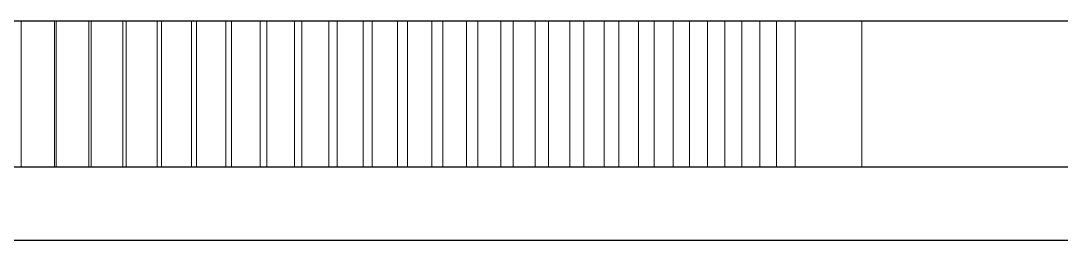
# Model space of a CAD drawing. Header units: millimetres. Extents: x 7 to 631, y -50 to 413.
# Drawn here: x 338.01 to 352.23, y 216 to 219 of the extents above; entities that cross this region are included whole.
import ezdxf

# ---------------------------------------------------------------- set-up
doc = ezdxf.new("R2010")
doc.units = ezdxf.units.MM
doc.linetypes.add('DASHED_STD', pattern=[3, 2, -1])
doc.layers.add('HIDDEN', color=7, linetype='DASHED_STD', lineweight=13)
doc.layers.add('VISIBLE', color=7, linetype='Continuous', lineweight=30)

msp = doc.modelspace()

# ---------------------------------------------------------------- linework, layer by layer
at = {"layer": 'HIDDEN'}
for points in [[(391, 219), (389.42046, 219), (384.76104, 219), (377.255385, 219), (367.27986, 219), (355.334675, 219), (342.01882, 219), (328, 219), (313.98118, 219), (300.665325, 219), (288.72014, 219), (278.744615, 219), (271.23896, 219), (266.57954, 219), (265, 219)], [(397, 219), (396.56614, 219), (395.270025, 219), (393.12795, 219), (390.16685, 219), (386.42397, 219), (381.94637, 219), (376.79037, 219), (371.020795, 219), (364.710215, 219), (357.93798, 219), (350.789255, 219), (343.353945, 219), (335.72555, 219), (328, 219)], [(328, 219), (335.05376, 219), (342.01882, 219), (348.80758, 219), (355.334675, 219), (361.51802, 219), (367.27986, 219), (372.547725, 219), (377.255385, 219), (381.343625, 219), (384.76104, 219), (387.46465, 219), (389.42046, 219), (390.60387, 219), (391, 219)], [(337.53921, 219), (337.572545, 219), (337.606255, 219), (337.64028, 219), (337.674555, 219), (337.70902, 219), (337.743605, 219), (337.778245, 219), (337.81288, 219), (337.847445, 219), (337.881865, 219), (337.91609, 219), (337.950045, 219), (337.98367, 219), (338.016905, 219)], [(338.47066, 219), (338.437975, 219), (338.404945, 219), (338.37163, 219), (338.338095, 219), (338.30439, 219), (338.270585, 219), (338.236735, 219), (338.202905, 219), (338.16915, 219), (338.135535, 219), (338.10212, 219), (338.06896, 219), (338.03612, 219), (338.00366, 219)], [(338.016905, 217), (338.016905, 219)], [(338.016905, 219), (338.050335, 219), (338.084135, 219), (338.118245, 219), (338.15259, 219), (338.187115, 219), (338.22175, 219), (338.25643, 219), (338.291095, 219), (338.32567, 219), (338.3601, 219), (338.39432, 219), (338.428255, 219), (338.461855, 219), (338.495045, 219)], [(338.938095, 219), (338.90531, 219), (338.872195, 219), (338.838805, 219), (338.8052, 219), (338.77144, 219), (338.737585, 219), (338.7037, 219), (338.66984, 219), (338.63607, 219), (338.60245, 219), (338.56904, 219), (338.5359, 219), (338.503085, 219), (338.47066, 219)], [(338.47066, 219), (338.47066, 217)], [(338.495045, 217), (338.495045, 219)], [(338.495045, 219), (338.528575, 219), (338.562465, 219), (338.59665, 219), (338.63107, 219), (338.66565, 219), (338.700335, 219), (338.735055, 219), (338.76974, 219), (338.804335, 219), (338.83877, 219), (338.87298, 219), (338.9069, 219), (338.940465, 219), (338.973615, 219)], [(339.40593, 219), (339.373055, 219), (339.33985, 219), (339.306385, 219), (339.272715, 219), (339.238895, 219), (339.205, 219), (339.171075, 219), (339.137195, 219), (339.10341, 219), (339.069785, 219), (339.03638, 219), (339.00326, 219), (338.970475, 219), (338.938095, 219)], [(338.938095, 219), (338.938095, 217)], [(338.973615, 217), (338.973615, 219)], [(338.973615, 219), (339.00724, 219), (339.04122, 219), (339.07548, 219), (339.109965, 219), (339.144605, 219), (339.179335, 219), (339.21409, 219), (339.248805, 219), (339.28341, 219), (339.317845, 219), (339.352045, 219), (339.38594, 219), (339.419475, 219), (339.45258, 219)], [(339.874145, 219), (339.841175, 219), (339.80789, 219), (339.77435, 219), (339.740615, 219), (339.706745, 219), (339.6728, 219), (339.638845, 219), (339.60494, 219), (339.57114, 219), (339.537515, 219), (339.50412, 219), (339.47102, 219), (339.43827, 219), (339.40593, 219)], [(339.40593, 219), (339.40593, 217)], [(339.45258, 217), (339.45258, 219)], [(339.45258, 219), (339.486305, 219), (339.520365, 219), (339.554705, 219), (339.589255, 219), (339.62395, 219), (339.658725, 219), (339.69351, 219), (339.72825, 219), (339.762865, 219), (339.7973, 219), (339.83149, 219), (339.865365, 219), (339.89886, 219), (339.93192, 219)], [(340.34271, 219), (340.30965, 219), (340.276285, 219), (340.24267, 219), (340.208875, 219), (340.17495, 219), (340.140965, 219), (340.106975, 219), (340.07305, 219), (340.039245, 219), (340.00562, 219), (339.972235, 219), (339.939155, 219), (339.90644, 219), (339.874145, 219)], [(339.874145, 219), (339.874145, 217)], [(339.93192, 217), (339.93192, 219)], [(339.93192, 219), (339.965735, 219), (339.999885, 219), (340.034295, 219), (340.06891, 219), (340.10366, 219), (340.138475, 219), (340.173295, 219), (340.208055, 219), (340.24268, 219), (340.277115, 219), (340.31129, 219), (340.34514, 219), (340.3786, 219), (340.411605, 219)], [(340.81161, 219), (340.77846, 219), (340.74501, 219), (340.711325, 219), (340.67747, 219), (340.643495, 219), (340.60947, 219), (340.57545, 219), (340.541505, 219), (340.507685, 219), (340.474065, 219), (340.440695, 219), (340.40764, 219), (340.37496, 219), (340.34271, 219)], [(340.34271, 219), (340.34271, 217)], [(340.411605, 217), (340.411605, 219)], [(340.411605, 219), (340.445515, 219), (340.479745, 219), (340.51423, 219), (340.54891, 219), (340.58371, 219), (340.618565, 219), (340.653415, 219), (340.688195, 219), (340.72283, 219), (340.75726, 219), (340.791415, 219), (340.82524, 219), (340.85866, 219), (340.891615, 219)], [(341.28081, 219), (341.24757, 219), (341.214045, 219), (341.18029, 219), (341.14637, 219), (341.11235, 219), (341.078285, 219), (341.04424, 219), (341.010275, 219), (340.97645, 219), (340.94283, 219), (340.90948, 219), (340.87645, 219), (340.843805, 219), (340.81161, 219)], [(340.81161, 219), (340.81161, 217)], [(340.891615, 217), (340.891615, 219)], [(340.891615, 219), (340.925615, 219), (340.95993, 219), (340.994485, 219), (341.02922, 219), (341.06407, 219), (341.09897, 219), (341.13385, 219), (341.16864, 219), (341.20328, 219), (341.237705, 219), (341.271845, 219), (341.30564, 219), (341.33902, 219), (341.37192, 219)], [(341.750285, 219), (341.71696, 219), (341.68336, 219), (341.649535, 219), (341.61556, 219), (341.58149, 219), (341.54739, 219), (341.513315, 219), (341.479335, 219), (341.445505, 219), (341.411895, 219), (341.37856, 219), (341.34556, 219), (341.312955, 219), (341.28081, 219)], [(341.28081, 219), (341.28081, 217)], [(341.37192, 217), (341.37192, 219)], [(341.37192, 219), (341.40601, 219), (341.440405, 219), (341.47503, 219), (341.509825, 219), (341.544725, 219), (341.57966, 219), (341.614565, 219), (341.64937, 219), (341.684015, 219), (341.71843, 219), (341.75255, 219), (341.786315, 219), (341.81965, 219), (341.8525, 219)], [(342.220015, 219), (342.186605, 219), (342.152925, 219), (342.11904, 219), (342.08501, 219), (342.05089, 219), (342.016755, 219), (341.982655, 219), (341.94866, 219), (341.91483, 219), (341.88123, 219), (341.84791, 219), (341.81494, 219), (341.78238, 219), (341.750285, 219)], [(341.750285, 219), (341.750285, 217)], [(341.8525, 217), (341.8525, 219)], [(341.8525, 219), (341.886675, 219), (341.921145, 219), (341.95584, 219), (341.99069, 219), (342.025635, 219), (342.06061, 219), (342.095535, 219), (342.13036, 219), (342.165005, 219), (342.19941, 219), (342.23351, 219), (342.267235, 219), (342.30053, 219), (342.33332, 219)], [(342.689975, 219), (342.65648, 219), (342.622725, 219), (342.588775, 219), (342.55469, 219), (342.52053, 219), (342.48636, 219), (342.45224, 219), (342.41823, 219), (342.3844, 219), (342.350805, 219), (342.31751, 219), (342.28457, 219), (342.252055, 219), (342.220015, 219)], [(342.220015, 219), (342.220015, 217)], [(342.33332, 217), (342.33332, 219)], [(342.33332, 219), (342.367585, 219), (342.40213, 219), (342.43689, 219), (342.471795, 219), (342.506785, 219), (342.54179, 219), (342.576745, 219), (342.611575, 219), (342.64622, 219), (342.680615, 219), (342.71469, 219), (342.748385, 219), (342.781625, 219), (342.81436, 219)], [(343.160135, 219), (343.126555, 219), (343.09273, 219), (343.05872, 219), (343.02458, 219), (342.990375, 219), (342.956175, 219), (342.92203, 219), (342.888015, 219), (342.854185, 219), (342.8206, 219), (342.78733, 219), (342.754425, 219), (342.721955, 219), (342.689975, 219)], [(342.689975, 219), (342.689975, 217)], [(342.81436, 217), (342.81436, 219)], [(342.81436, 219), (342.848705, 219), (342.883325, 219), (342.91815, 219), (342.953115, 219), (342.988145, 219), (343.023185, 219), (343.058155, 219), (343.092995, 219), (343.12764, 219), (343.16202, 219), (343.19607, 219), (343.229725, 219), (343.26292, 219), (343.29559, 219)], [(343.63047, 219), (343.59681, 219), (343.562915, 219), (343.52884, 219), (343.49465, 219), (343.46041, 219), (343.426175, 219), (343.392015, 219), (343.35799, 219), (343.32416, 219), (343.29059, 219), (343.257345, 219), (343.22448, 219), (343.192055, 219), (343.160135, 219)], [(343.160135, 219), (343.160135, 217)], [(343.29559, 217), (343.29559, 219)], [(343.29559, 219), (343.33002, 219), (343.364715, 219), (343.3996, 219), (343.434615, 219), (343.46969, 219), (343.504755, 219), (343.53975, 219), (343.574595, 219), (343.609235, 219), (343.6436, 219), (343.677625, 219), (343.71124, 219), (343.74438, 219), (343.77699, 219)], [(344.100955, 219), (344.06722, 219), (344.033255, 219), (343.99912, 219), (343.96488, 219), (343.9306, 219), (343.896335, 219), (343.86216, 219), (343.828125, 219), (343.794305, 219), (343.76075, 219), (343.72753, 219), (343.6947, 219), (343.66233, 219), (343.63047, 219)], [(343.63047, 219), (343.63047, 217)], [(343.77699, 217), (343.77699, 219)], [(343.77699, 219), (343.8115, 219), (343.846265, 219), (343.881215, 219), (343.91628, 219), (343.95139, 219), (343.986485, 219), (344.021495, 219), (344.05635, 219), (344.090985, 219), (344.12533, 219), (344.159325, 219), (344.192895, 219), (344.225985, 219), (344.258525, 219)], [(344.571565, 219), (344.53775, 219), (344.50372, 219), (344.469525, 219), (344.43524, 219), (344.40092, 219), (344.366635, 219), (344.33244, 219), (344.298405, 219), (344.264585, 219), (344.23105, 219), (344.19786, 219), (344.165075, 219), (344.13275, 219), (344.100955, 219)], [(344.100955, 219), (344.100955, 217)], [(344.258525, 217), (344.258525, 219)], [(344.258525, 219), (344.29312, 219), (344.327955, 219), (344.36296, 219), (344.398075, 219), (344.433225, 219), (344.468345, 219), (344.50337, 219), (344.53823, 219), (344.572855, 219), (344.60718, 219), (344.64114, 219), (344.67467, 219), (344.707705, 219), (344.74018, 219)], [(345.042275, 219), (345.008385, 219), (344.974285, 219), (344.94004, 219), (344.905705, 219), (344.87135, 219), (344.83704, 219), (344.80283, 219), (344.768795, 219), (344.734985, 219), (344.70147, 219), (344.66831, 219), (344.635565, 219), (344.603295, 219), (344.571565, 219)], [(344.571565, 219), (344.571565, 217)], [(344.74018, 217), (344.74018, 219)], [(344.74018, 219), (344.77485, 219), (344.80975, 219), (344.844815, 219), (344.879975, 219), (344.915165, 219), (344.95031, 219), (344.985345, 219), (345.020205, 219), (345.05482, 219), (345.089125, 219), (345.123055, 219), (345.15654, 219), (345.189515, 219), (345.22192, 219)], [(345.51306, 219), (345.479095, 219), (345.44493, 219), (345.41063, 219), (345.376255, 219), (345.341865, 219), (345.30753, 219), (345.27331, 219), (345.23927, 219), (345.20547, 219), (345.17198, 219), (345.13885, 219), (345.10615, 219), (345.07394, 219), (345.042275, 219)], [(345.042275, 219), (345.042275, 217)], [(345.22192, 217), (345.22192, 219)], [(345.22192, 219), (345.256665, 219), (345.291635, 219), (345.326755, 219), (345.36196, 219), (345.39718, 219), (345.43235, 219), (345.4674, 219), (345.50226, 219), (345.53686, 219), (345.571145, 219), (345.605035, 219), (345.63847, 219), (345.671385, 219), (345.70372, 219)], [(345.98389, 219), (345.949855, 219), (345.915625, 219), (345.88127, 219), (345.846855, 219), (345.812435, 219), (345.778075, 219), (345.74385, 219), (345.70981, 219), (345.67602, 219), (345.64255, 219), (345.60946, 219), (345.576805, 219), (345.54465, 219), (345.51306, 219)], [(345.51306, 219), (345.51306, 217)], [(345.70372, 217), (345.70372, 219)], [(345.70372, 219), (345.738545, 219), (345.773575, 219), (345.80875, 219), (345.844, 219), (345.87925, 219), (345.91444, 219), (345.9495, 219), (345.984355, 219), (346.018945, 219), (346.0532, 219), (346.087055, 219), (346.12044, 219), (346.153295, 219), (346.185555, 219)], [(346.45474, 219), (346.420635, 219), (346.386345, 219), (346.35194, 219), (346.31748, 219), (346.28303, 219), (346.248655, 219), (346.21442, 219), (346.180385, 219), (346.14661, 219), (346.113165, 219), (346.08011, 219), (346.047505, 219), (346.01541, 219), (345.98389, 219)], [(345.98389, 219), (345.98389, 217)], [(346.185555, 217), (346.185555, 219)], [(346.185555, 219), (346.22045, 219), (346.25555, 219), (346.290775, 219), (346.326065, 219), (346.36135, 219), (346.396555, 219), (346.43162, 219), (346.466475, 219), (346.50105, 219), (346.535275, 219), (346.56909, 219), (346.602425, 219), (346.635215, 219), (346.6674, 219)], [(346.92559, 219), (346.891415, 219), (346.857065, 219), (346.82261, 219), (346.788115, 219), (346.753635, 219), (346.719245, 219), (346.685, 219), (346.650965, 219), (346.61721, 219), (346.583795, 219), (346.55078, 219), (346.518225, 219), (346.48619, 219), (346.45474, 219)], [(346.45474, 219), (346.45474, 217)], [(346.6674, 217), (346.6674, 219)], [(346.6674, 219), (346.70237, 219), (346.737525, 219), (346.772805, 219), (346.808135, 219), (346.843445, 219), (346.87867, 219), (346.91374, 219), (346.94859, 219), (346.983145, 219), (347.017345, 219), (347.051115, 219), (347.084395, 219), (347.11712, 219), (347.149225, 219)], [(347.39641, 219), (347.362165, 219), (347.32776, 219), (347.293255, 219), (347.25872, 219), (347.224215, 219), (347.18981, 219), (347.15556, 219), (347.121535, 219), (347.0878, 219), (347.05441, 219), (347.021435, 219), (346.98893, 219), (346.956965, 219), (346.92559, 219)], [(346.92559, 219), (346.92559, 217)], [(347.149225, 217), (347.149225, 219)], [(347.149225, 219), (347.184265, 219), (347.21948, 219), (347.25481, 219), (347.290175, 219), (347.325515, 219), (347.360755, 219), (347.39583, 219), (347.43067, 219), (347.465205, 219), (347.49937, 219), (347.5331, 219), (347.566325, 219), (347.598985, 219), (347.631005, 219)], [(347.86717, 219), (347.83286, 219), (347.7984, 219), (347.76385, 219), (347.72928, 219), (347.69475, 219), (347.66033, 219), (347.62608, 219), (347.59206, 219), (347.558345, 219), (347.52499, 219), (347.492055, 219), (347.459605, 219), (347.427705, 219), (347.39641, 219)], [(347.39641, 219), (347.39641, 217)], [(347.631005, 217), (347.631005, 219)], [(347.631005, 219), (347.666115, 219), (347.70139, 219), (347.736765, 219), (347.772165, 219), (347.80753, 219), (347.842785, 219), (347.87786, 219), (347.91269, 219), (347.947205, 219), (347.98134, 219), (348.01502, 219), (348.04819, 219), (348.080775, 219), (348.11272, 219)], [(348.33785, 219), (348.303475, 219), (348.26896, 219), (348.23437, 219), (348.199765, 219), (348.16521, 219), (348.13078, 219), (348.096525, 219), (348.06252, 219), (348.028825, 219), (347.9955, 219), (347.962615, 219), (347.93022, 219), (347.89839, 219), (347.86717, 219)], [(347.86717, 219), (347.86717, 217)], [(348.11272, 217), (348.11272, 219)], [(348.11272, 219), (348.14789, 219), (348.183225, 219), (348.218645, 219), (348.25408, 219), (348.28947, 219), (348.324735, 219), (348.35981, 219), (348.39463, 219), (348.42912, 219), (348.463215, 219), (348.49685, 219), (348.529955, 219), (348.56247, 219), (348.59433, 219)], [(349.50414, 219), (349.49561, 219), (349.470195, 219), (349.428445, 219), (349.37125, 219), (349.299825, 219), (349.215695, 219), (349.120655, 219), (349.01673, 219), (348.90614, 219), (348.79124, 219), (348.674485, 219), (348.55836, 219), (348.445345, 219), (348.33785, 219)], [(348.33785, 219), (348.33785, 217)], [(348.59433, 219), (348.69161, 219), (348.78908, 219), (348.88528, 219), (348.97879, 219), (349.068215, 219), (349.152225, 219), (349.22957, 219), (349.299095, 219), (349.359775, 219), (349.410705, 219), (349.45112, 219), (349.48043, 219), (349.49819, 219), (349.50414, 219)], [(348.59433, 217), (348.59433, 219)], [(349.50414, 217), (349.50414, 219)], [(265, 217), (266.57954, 217), (271.23896, 217), (278.744615, 217), (288.72014, 217), (300.665325, 217), (313.98118, 217), (328, 217), (342.01882, 217), (355.334675, 217), (367.27986, 217), (377.255385, 217), (384.76104, 217), (389.42046, 217), (391, 217)], [(328, 217), (335.72555, 217), (343.353945, 217), (350.789255, 217), (357.93798, 217), (364.710215, 217), (371.020795, 217), (376.79037, 217), (381.94637, 217), (386.42397, 217), (390.16685, 217), (393.12795, 217), (395.270025, 217), (396.56614, 217), (397, 217)], [(391, 217), (390.60387, 217), (389.42046, 217), (387.46465, 217), (384.76104, 217), (381.343625, 217), (377.255385, 217), (372.547725, 217), (367.27986, 217), (361.51802, 217), (355.334675, 217), (348.80758, 217), (342.01882, 217), (335.05376, 217), (328, 217)], [(338.016905, 217), (337.98367, 217), (337.950045, 217), (337.91609, 217), (337.881865, 217), (337.847445, 217), (337.81288, 217), (337.778245, 217), (337.743605, 217), (337.70902, 217), (337.674555, 217), (337.64028, 217), (337.606255, 217), (337.572545, 217), (337.53921, 217)], [(338.00366, 217), (338.03612, 217), (338.06896, 217), (338.10212, 217), (338.135535, 217), (338.16915, 217), (338.202905, 217), (338.236735, 217), (338.270585, 217), (338.30439, 217), (338.338095, 217), (338.37163, 217), (338.404945, 217), (338.437975, 217), (338.47066, 217)], [(338.495045, 217), (338.461855, 217), (338.428255, 217), (338.39432, 217), (338.3601, 217), (338.32567, 217), (338.291095, 217), (338.25643, 217), (338.22175, 217), (338.187115, 217), (338.15259, 217), (338.118245, 217), (338.084135, 217), (338.050335, 217), (338.016905, 217)], [(338.47066, 217), (338.503085, 217), (338.5359, 217), (338.56904, 217), (338.60245, 217), (338.63607, 217), (338.66984, 217), (338.7037, 217), (338.737585, 217), (338.77144, 217), (338.8052, 217), (338.838805, 217), (338.872195, 217), (338.90531, 217), (338.938095, 217)], [(338.973615, 217), (338.940465, 217), (338.9069, 217), (338.87298, 217), (338.83877, 217), (338.804335, 217), (338.76974, 217), (338.735055, 217), (338.700335, 217), (338.66565, 217), (338.63107, 217), (338.59665, 217), (338.562465, 217), (338.528575, 217), (338.495045, 217)], [(338.938095, 217), (338.970475, 217), (339.00326, 217), (339.03638, 217), (339.069785, 217), (339.10341, 217), (339.137195, 217), (339.171075, 217), (339.205, 217), (339.238895, 217), (339.272715, 217), (339.306385, 217), (339.33985, 217), (339.373055, 217), (339.40593, 217)], [(339.45258, 217), (339.419475, 217), (339.38594, 217), (339.352045, 217), (339.317845, 217), (339.28341, 217), (339.248805, 217), (339.21409, 217), (339.179335, 217), (339.144605, 217), (339.109965, 217), (339.07548, 217), (339.04122, 217), (339.00724, 217), (338.973615, 217)], [(339.40593, 217), (339.43827, 217), (339.47102, 217), (339.50412, 217), (339.537515, 217), (339.57114, 217), (339.60494, 217), (339.638845, 217), (339.6728, 217), (339.706745, 217), (339.740615, 217), (339.77435, 217), (339.80789, 217), (339.841175, 217), (339.874145, 217)], [(339.93192, 217), (339.89886, 217), (339.865365, 217), (339.83149, 217), (339.7973, 217), (339.762865, 217), (339.72825, 217), (339.69351, 217), (339.658725, 217), (339.62395, 217), (339.589255, 217), (339.554705, 217), (339.520365, 217), (339.486305, 217), (339.45258, 217)], [(339.874145, 217), (339.90644, 217), (339.939155, 217), (339.972235, 217), (340.00562, 217), (340.039245, 217), (340.07305, 217), (340.106975, 217), (340.140965, 217), (340.17495, 217), (340.208875, 217), (340.24267, 217), (340.276285, 217), (340.30965, 217), (340.34271, 217)], [(340.411605, 217), (340.3786, 217), (340.34514, 217), (340.31129, 217), (340.277115, 217), (340.24268, 217), (340.208055, 217), (340.173295, 217), (340.138475, 217), (340.10366, 217), (340.06891, 217), (340.034295, 217), (339.999885, 217), (339.965735, 217), (339.93192, 217)], [(340.34271, 217), (340.37496, 217), (340.40764, 217), (340.440695, 217), (340.474065, 217), (340.507685, 217), (340.541505, 217), (340.57545, 217), (340.60947, 217), (340.643495, 217), (340.67747, 217), (340.711325, 217), (340.74501, 217), (340.77846, 217), (340.81161, 217)], [(340.891615, 217), (340.85866, 217), (340.82524, 217), (340.791415, 217), (340.75726, 217), (340.72283, 217), (340.688195, 217), (340.653415, 217), (340.618565, 217), (340.58371, 217), (340.54891, 217), (340.51423, 217), (340.479745, 217), (340.445515, 217), (340.411605, 217)], [(340.81161, 217), (340.843805, 217), (340.87645, 217), (340.90948, 217), (340.94283, 217), (340.97645, 217), (341.010275, 217), (341.04424, 217), (341.078285, 217), (341.11235, 217), (341.14637, 217), (341.18029, 217), (341.214045, 217), (341.24757, 217), (341.28081, 217)], [(341.37192, 217), (341.33902, 217), (341.30564, 217), (341.271845, 217), (341.237705, 217), (341.20328, 217), (341.16864, 217), (341.13385, 217), (341.09897, 217), (341.06407, 217), (341.02922, 217), (340.994485, 217), (340.95993, 217), (340.925615, 217), (340.891615, 217)], [(341.28081, 217), (341.312955, 217), (341.34556, 217), (341.37856, 217), (341.411895, 217), (341.445505, 217), (341.479335, 217), (341.513315, 217), (341.54739, 217), (341.58149, 217), (341.61556, 217), (341.649535, 217), (341.68336, 217), (341.71696, 217), (341.750285, 217)], [(341.8525, 217), (341.81965, 217), (341.786315, 217), (341.75255, 217), (341.71843, 217), (341.684015, 217), (341.64937, 217), (341.614565, 217), (341.57966, 217), (341.544725, 217), (341.509825, 217), (341.47503, 217), (341.440405, 217), (341.40601, 217), (341.37192, 217)], [(341.750285, 217), (341.78238, 217), (341.81494, 217), (341.84791, 217), (341.88123, 217), (341.91483, 217), (341.94866, 217), (341.982655, 217), (342.016755, 217), (342.05089, 217), (342.08501, 217), (342.11904, 217), (342.152925, 217), (342.186605, 217), (342.220015, 217)], [(342.33332, 217), (342.30053, 217), (342.267235, 217), (342.23351, 217), (342.19941, 217), (342.165005, 217), (342.13036, 217), (342.095535, 217), (342.06061, 217), (342.025635, 217), (341.99069, 217), (341.95584, 217), (341.921145, 217), (341.886675, 217), (341.8525, 217)], [(342.220015, 217), (342.252055, 217), (342.28457, 217), (342.31751, 217), (342.350805, 217), (342.3844, 217), (342.41823, 217), (342.45224, 217), (342.48636, 217), (342.52053, 217), (342.55469, 217), (342.588775, 217), (342.622725, 217), (342.65648, 217), (342.689975, 217)], [(342.81436, 217), (342.781625, 217), (342.748385, 217), (342.71469, 217), (342.680615, 217), (342.64622, 217), (342.611575, 217), (342.576745, 217), (342.54179, 217), (342.506785, 217), (342.471795, 217), (342.43689, 217), (342.40213, 217), (342.367585, 217), (342.33332, 217)], [(342.689975, 217), (342.721955, 217), (342.754425, 217), (342.78733, 217), (342.8206, 217), (342.854185, 217), (342.888015, 217), (342.92203, 217), (342.956175, 217), (342.990375, 217), (343.02458, 217), (343.05872, 217), (343.09273, 217), (343.126555, 217), (343.160135, 217)], [(343.29559, 217), (343.26292, 217), (343.229725, 217), (343.19607, 217), (343.16202, 217), (343.12764, 217), (343.092995, 217), (343.058155, 217), (343.023185, 217), (342.988145, 217), (342.953115, 217), (342.91815, 217), (342.883325, 217), (342.848705, 217), (342.81436, 217)], [(343.160135, 217), (343.192055, 217), (343.22448, 217), (343.257345, 217), (343.29059, 217), (343.32416, 217), (343.35799, 217), (343.392015, 217), (343.426175, 217), (343.46041, 217), (343.49465, 217), (343.52884, 217), (343.562915, 217), (343.59681, 217), (343.63047, 217)], [(343.77699, 217), (343.74438, 217), (343.71124, 217), (343.677625, 217), (343.6436, 217), (343.609235, 217), (343.574595, 217), (343.53975, 217), (343.504755, 217), (343.46969, 217), (343.434615, 217), (343.3996, 217), (343.364715, 217), (343.33002, 217), (343.29559, 217)], [(343.63047, 217), (343.66233, 217), (343.6947, 217), (343.72753, 217), (343.76075, 217), (343.794305, 217), (343.828125, 217), (343.86216, 217), (343.896335, 217), (343.9306, 217), (343.96488, 217), (343.99912, 217), (344.033255, 217), (344.06722, 217), (344.100955, 217)], [(344.258525, 217), (344.225985, 217), (344.192895, 217), (344.159325, 217), (344.12533, 217), (344.090985, 217), (344.05635, 217), (344.021495, 217), (343.986485, 217), (343.95139, 217), (343.91628, 217), (343.881215, 217), (343.846265, 217), (343.8115, 217), (343.77699, 217)], [(344.100955, 217), (344.13275, 217), (344.165075, 217), (344.19786, 217), (344.23105, 217), (344.264585, 217), (344.298405, 217), (344.33244, 217), (344.366635, 217), (344.40092, 217), (344.43524, 217), (344.469525, 217), (344.50372, 217), (344.53775, 217), (344.571565, 217)], [(344.74018, 217), (344.707705, 217), (344.67467, 217), (344.64114, 217), (344.60718, 217), (344.572855, 217), (344.53823, 217), (344.50337, 217), (344.468345, 217), (344.433225, 217), (344.398075, 217), (344.36296, 217), (344.327955, 217), (344.29312, 217), (344.258525, 217)], [(344.571565, 217), (344.603295, 217), (344.635565, 217), (344.66831, 217), (344.70147, 217), (344.734985, 217), (344.768795, 217), (344.80283, 217), (344.83704, 217), (344.87135, 217), (344.905705, 217), (344.94004, 217), (344.974285, 217), (345.008385, 217), (345.042275, 217)], [(345.22192, 217), (345.189515, 217), (345.15654, 217), (345.123055, 217), (345.089125, 217), (345.05482, 217), (345.020205, 217), (344.985345, 217), (344.95031, 217), (344.915165, 217), (344.879975, 217), (344.844815, 217), (344.80975, 217), (344.77485, 217), (344.74018, 217)], [(345.042275, 217), (345.07394, 217), (345.10615, 217), (345.13885, 217), (345.17198, 217), (345.20547, 217), (345.23927, 217), (345.27331, 217), (345.30753, 217), (345.341865, 217), (345.376255, 217), (345.41063, 217), (345.44493, 217), (345.479095, 217), (345.51306, 217)], [(345.70372, 217), (345.671385, 217), (345.63847, 217), (345.605035, 217), (345.571145, 217), (345.53686, 217), (345.50226, 217), (345.4674, 217), (345.43235, 217), (345.39718, 217), (345.36196, 217), (345.326755, 217), (345.291635, 217), (345.256665, 217), (345.22192, 217)], [(345.51306, 217), (345.54465, 217), (345.576805, 217), (345.60946, 217), (345.64255, 217), (345.67602, 217), (345.70981, 217), (345.74385, 217), (345.778075, 217), (345.812435, 217), (345.846855, 217), (345.88127, 217), (345.915625, 217), (345.949855, 217), (345.98389, 217)], [(346.185555, 217), (346.153295, 217), (346.12044, 217), (346.087055, 217), (346.0532, 217), (346.018945, 217), (345.984355, 217), (345.9495, 217), (345.91444, 217), (345.87925, 217), (345.844, 217), (345.80875, 217), (345.773575, 217), (345.738545, 217), (345.70372, 217)], [(345.98389, 217), (346.01541, 217), (346.047505, 217), (346.08011, 217), (346.113165, 217), (346.14661, 217), (346.180385, 217), (346.21442, 217), (346.248655, 217), (346.28303, 217), (346.31748, 217), (346.35194, 217), (346.386345, 217), (346.420635, 217), (346.45474, 217)], [(346.6674, 217), (346.635215, 217), (346.602425, 217), (346.56909, 217), (346.535275, 217), (346.50105, 217), (346.466475, 217), (346.43162, 217), (346.396555, 217), (346.36135, 217), (346.326065, 217), (346.290775, 217), (346.25555, 217), (346.22045, 217), (346.185555, 217)], [(346.45474, 217), (346.48619, 217), (346.518225, 217), (346.55078, 217), (346.583795, 217), (346.61721, 217), (346.650965, 217), (346.685, 217), (346.719245, 217), (346.753635, 217), (346.788115, 217), (346.82261, 217), (346.857065, 217), (346.891415, 217), (346.92559, 217)], [(347.149225, 217), (347.11712, 217), (347.084395, 217), (347.051115, 217), (347.017345, 217), (346.983145, 217), (346.94859, 217), (346.91374, 217), (346.87867, 217), (346.843445, 217), (346.808135, 217), (346.772805, 217), (346.737525, 217), (346.70237, 217), (346.6674, 217)], [(346.92559, 217), (346.956965, 217), (346.98893, 217), (347.021435, 217), (347.05441, 217), (347.0878, 217), (347.121535, 217), (347.15556, 217), (347.18981, 217), (347.224215, 217), (347.25872, 217), (347.293255, 217), (347.32776, 217), (347.362165, 217), (347.39641, 217)], [(347.631005, 217), (347.598985, 217), (347.566325, 217), (347.5331, 217), (347.49937, 217), (347.465205, 217), (347.43067, 217), (347.39583, 217), (347.360755, 217), (347.325515, 217), (347.290175, 217), (347.25481, 217), (347.21948, 217), (347.184265, 217), (347.149225, 217)], [(347.39641, 217), (347.427705, 217), (347.459605, 217), (347.492055, 217), (347.52499, 217), (347.558345, 217), (347.59206, 217), (347.62608, 217), (347.66033, 217), (347.69475, 217), (347.72928, 217), (347.76385, 217), (347.7984, 217), (347.83286, 217), (347.86717, 217)], [(348.11272, 217), (348.080775, 217), (348.04819, 217), (348.01502, 217), (347.98134, 217), (347.947205, 217), (347.91269, 217), (347.87786, 217), (347.842785, 217), (347.80753, 217), (347.772165, 217), (347.736765, 217), (347.70139, 217), (347.666115, 217), (347.631005, 217)], [(347.86717, 217), (347.89839, 217), (347.93022, 217), (347.962615, 217), (347.9955, 217), (348.028825, 217), (348.06252, 217), (348.096525, 217), (348.13078, 217), (348.16521, 217), (348.199765, 217), (348.23437, 217), (348.26896, 217), (348.303475, 217), (348.33785, 217)], [(348.59433, 217), (348.56247, 217), (348.529955, 217), (348.49685, 217), (348.463215, 217), (348.42912, 217), (348.39463, 217), (348.35981, 217), (348.324735, 217), (348.28947, 217), (348.25408, 217), (348.218645, 217), (348.183225, 217), (348.14789, 217), (348.11272, 217)], [(348.33785, 217), (348.445345, 217), (348.55836, 217), (348.674485, 217), (348.79124, 217), (348.90614, 217), (349.01673, 217), (349.120655, 217), (349.215695, 217), (349.299825, 217), (349.37125, 217), (349.428445, 217), (349.470195, 217), (349.49561, 217), (349.50414, 217)], [(349.50414, 217), (349.49819, 217), (349.48043, 217), (349.45112, 217), (349.410705, 217), (349.359775, 217), (349.299095, 217), (349.22957, 217), (349.152225, 217), (349.068215, 217), (348.97879, 217), (348.88528, 217), (348.78908, 217), (348.69161, 217), (348.59433, 217)], [(391, 216), (389.42046, 216), (384.76104, 216), (377.255385, 216), (367.27986, 216), (355.334675, 216), (342.01882, 216), (328, 216), (313.98118, 216), (300.665325, 216), (288.72014, 216), (278.744615, 216), (271.23896, 216), (266.57954, 216), (265, 216)], [(328, 216), (335.05376, 216), (342.01882, 216), (348.80758, 216), (355.334675, 216), (361.51802, 216), (367.27986, 216), (372.547725, 216), (377.255385, 216), (381.343625, 216), (384.76104, 216), (387.46465, 216), (389.42046, 216), (390.60387, 216), (391, 216)], [(398, 216), (397.58935, 216), (396.362215, 216), (394.333, 216), (391.525505, 216), (387.972675, 216), (383.716195, 216), (378.806005, 216), (373.29971, 216), (367.261925, 216), (360.763485, 216), (353.88063, 216), (346.694125, 216), (339.288285, 216), (331.75, 216)]]:
    msp.add_lwpolyline(points, dxfattribs=at)
at = {"layer": 'VISIBLE'}
for points in [[(269.686235, 219), (275.57522, 219), (282.546835, 219), (290.45711, 219), (299.14269, 219), (308.424205, 219), (318.109985, 219), (328, 219), (337.890015, 219), (347.575795, 219), (356.85731, 219), (365.54289, 219), (373.453165, 219), (380.42478, 219), (386.313765, 219)], [(386.313765, 217), (380.42478, 217), (373.453165, 217), (365.54289, 217), (356.85731, 217), (347.575795, 217), (337.890015, 217), (328, 217), (318.109985, 217), (308.424205, 217), (299.14269, 217), (290.45711, 217), (282.546835, 217), (275.57522, 217), (269.686235, 217)], [(269.340275, 216), (275.333865, 216), (282.386785, 216), (290.35717, 216), (299.0847, 216), (308.393835, 216), (318.097325, 216), (328, 216), (337.902675, 216), (347.606165, 216), (356.9153, 216), (365.64283, 216), (373.613215, 216), (380.666135, 216), (386.659725, 216)]]:
    msp.add_lwpolyline(points, dxfattribs=at)

doc.saveas('drawing.dxf')
